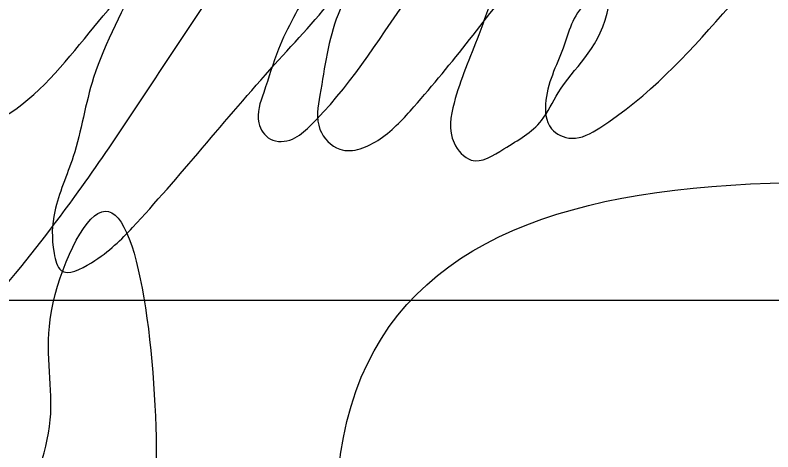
# Model space of a CAD drawing. Header units: millimetres. Extents: x 806395 to 1617731, y -246149 to 193681.
# Drawn here: x 1603603 to 1604108, y -178381 to -178090 of the extents above; entities that cross this region are included whole.
import ezdxf

# ---------------------------------------------------------------- set-up
doc = ezdxf.new("R2010")
doc.units = ezdxf.units.MM

# ---------------------------------------------------------------- blocks, each defined once
blk = doc.blocks.new('nicat')
at = {"lineweight": 30}
blk.add_open_spline([(2003498.18, -87720.78), (2003515.23, -87684.94), (2003546.52, -87619.17), (2003566.96, -87520.84), (2003582.93, -87431.1), (2003601.77, -87349.39), (2003637.68, -87270.75), (2003618.91, -87196.66), (2003686.88, -87045.55), (2003713.12, -87282.71), (2003699.63, -87383.82), (2003706.34, -87471.12), (2003710.38, -87549.44), (2003714.75, -87632.76), (2003694.57, -87696.27), (2003739.05, -87777.98), (2003750.36, -87682.64), (2003772.21, -87644.5), (2003764.89, -87613.05), (2003772.28, -87584.68), (2003782.91, -87543.39), (2003786.56, -87497.39), (2003804.36, -87444.59), (2003814.13, -87386.73), (2003835.81, -87335.86), (2003867.44, -87029.47), (2004257.31, -87087.18), (2004635.88, -87143.22)], degree=3, knots=[0, 0, 0, 0, 118.572145, 217.60709, 299.952339, 391.514321, 471.948676, 545.024599, 629.613301, 811.801644, 904.325852, 993.001738, 1062.441824, 1143.33025, 1237.097965, 1270.448588, 1351.249615, 1386.139448, 1414.890735, 1440.977572, 1473.599818, 1542.908946, 1578.106773, 1640.256678, 1718.290386, 1742.449767, 2551.936964, 2551.936964, 2551.936964, 2551.936964], dxfattribs=at)
blk = doc.blocks.new('vververvg')
at = {"lineweight": 25, "ltscale": 15}
blk.add_line((1597890.3, -48536.17), (1604673.79, -48536.17), dxfattribs=at)
at = {"lineweight": 30}
for points, knots in [([(1602372.81, -48143.25), (1602338.84, -48193.52), (1602273, -48290.96), (1602211.27, -48422.37), (1602176.52, -48518.75), (1602170.69, -48573.4), (1602169.25, -48612.65), (1602194.04, -48633.63), (1602227.05, -48630.81), (1602287.89, -48567.52), (1602365.03, -48477.6), (1602455.59, -48336.81), (1602534.4, -48222.83), (1602586.72, -48118.36), (1602616.5, -48033.55), (1602620.15, -47972.37), (1602621.06, -47917.28), (1602577.52, -47897.61), (1602522.72, -47919.72), (1602465.92, -47973.5), (1602397.99, -48051.67), (1602337.14, -48136.12), (1602287.14, -48216.32), (1602260.67, -48286.05), (1602254.25, -48344.82), (1602253.76, -48393.55), (1602286.32, -48420.45), (1602339.4, -48396.95), (1602381.85, -48342.2), (1602431.46, -48284.49), (1602470.99, -48255.46), (1602473.45, -48221.73), (1602433.68, -48261.39), (1602422.36, -48300.14), (1602383.56, -48367.63), (1602375.89, -48426.54), (1602356.44, -48468.15), (1602355.49, -48494.99), (1602361.94, -48521.37), (1602393.56, -48505.39), (1602438.98, -48458.83), (1602498.06, -48384.95), (1602561.27, -48318.5), (1602590.17, -48276.12), (1602608.07, -48252.7), (1602610.22, -48229.71), (1602580.35, -48237.47), (1602565.14, -48268.94), (1602544.06, -48308.91), (1602521.43, -48347.8), (1602511.79, -48381.43), (1602502.89, -48404.81), (1602514.1, -48422.02), (1602531.9, -48420.76), (1602569.18, -48386.48), (1602603.45, -48330.83), (1602649.65, -48268.79), (1602661.41, -48239.54), (1602664.69, -48211.43), (1602634.72, -48218.81), (1602617.37, -48242.85), (1602592.21, -48279.94), (1602559.73, -48326.26), (1602553.42, -48374.8), (1602546.65, -48411.26), (1602567.43, -48432.95), (1602598.18, -48419.51), (1602639.82, -48373.03), (1602690.92, -48307.97), (1602746.37, -48229.22), (1602761.54, -48171.14), (1602796.58, -48140.23), (1602779.35, -48109.03), (1602780, -48069.58), (1602806.11, -48034.79), (1602835.24, -48014.28), (1602870.3, -48017.98), (1602868.54, -48037.57), (1602867.5, -48049.12)], [0, 0, 0, 0, 33.496667, 64.919698, 80.424452, 89.37392, 95.929397, 100.545896, 105.730752, 112.297616, 147.527421, 173.280387, 204.144189, 224.178603, 238.003441, 252.993619, 259.397865, 265.521752, 275.538902, 290.195711, 308.745472, 332.757742, 347.709231, 361.010782, 373.395509, 380.831222, 386.565847, 393.223047, 409.506941, 425.353489, 434.979045, 436.458376, 440.071449, 453.398233, 468.091627, 479.037609, 486.776194, 492.376752, 494.84575, 498.981676, 506.238381, 535.206392, 548.175622, 557.385775, 563.397453, 564.636539, 568.64233, 575.163643, 584.17996, 593.624175, 599.744091, 603.890724, 606.564468, 609.515996, 612.358556, 634.215419, 646.458386, 651.296069, 654.872092, 658.450424, 664.200858, 672.003001, 683.522818, 694.594426, 699.200829, 702.973563, 708.548492, 714.81026, 738.365849, 753.906674, 767.505787, 771.414259, 777.005788, 784.132745, 792.718098, 799.796942, 803.511627, 808.83793, 808.83793, 808.83793, 808.83793]), ([(1602725.74, -48256.85), (1602714.19, -48265.29), (1602684.79, -48286.74), (1602669.04, -48340.64), (1602649.3, -48384.06), (1602643.15, -48418.53), (1602662.96, -48440.56), (1602688, -48423.71), (1602711.97, -48410.6), (1602730.33, -48369.85), (1602756.26, -48353.71), (1602763.61, -48308.06), (1602735.73, -48323.02), (1602730.46, -48352.56), (1602713.63, -48382.22), (1602715.31, -48412.3), (1602736.44, -48421.8), (1602785.52, -48393.13), (1602867, -48304.13), (1602985.9, -48159.32), (1603078.23, -48047.07), (1603123.53, -47992.42)], [0, 0, 0, 0, 7.755287, 19.728585, 29.463515, 34.815475, 37.9891, 42.712051, 48.964475, 53.248114, 65.802093, 68.515067, 71.035434, 77.965618, 85.765376, 89.65924, 92.666951, 96.688868, 119.179424, 160.442847, 199.737312, 199.737312, 199.737312, 199.737312])]:
    blk.add_open_spline(points, degree=3, knots=knots, dxfattribs=at)
blk.add_blockref('nicat', (-401274.43, 38645.47))

msp = doc.modelspace()

# ---------------------------------------------------------------- block references
at = {"xscale": 0.9158549222797927, "yscale": 0.9158549222797927, "zscale": 0.9158549222797927}
msp.add_blockref('vververvg', (136101.965, -133827.421), dxfattribs=at)

doc.saveas('drawing.dxf')
